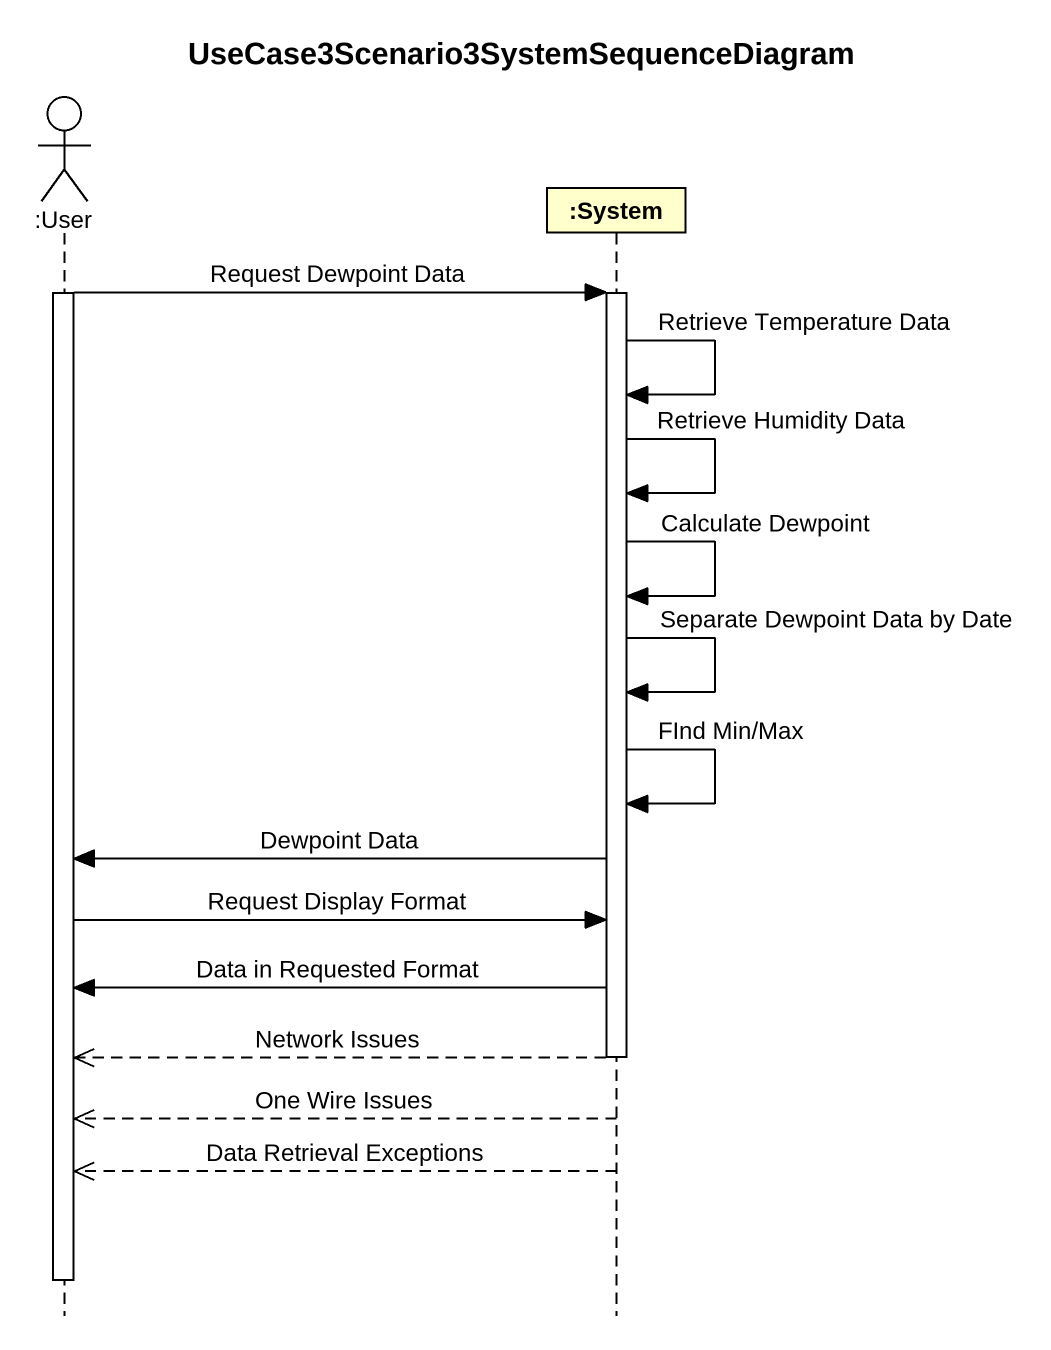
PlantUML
@startuml
title UseCase3Scenario3SystemSequenceDiagram
hide footbox
actor ":User" as User
participant ":System" as System

activate User
User -> System : Request Dewpoint Data
activate System
System -> System : Retrieve Temperature Data
System -> System : Retrieve Humidity Data
System -> System : Calculate Dewpoint
System -> System : Separate Dewpoint Data by Date
System -> System : FInd Min/Max
System -> User : Dewpoint Data
User -> System : Request Display Format
System -> User : Data in Requested Format
System -->> User : Network Issues
deactivate System
System -->> User : One Wire Issues
System -->> User : Data Retrieval Exceptions
deactivate User
@enduml
